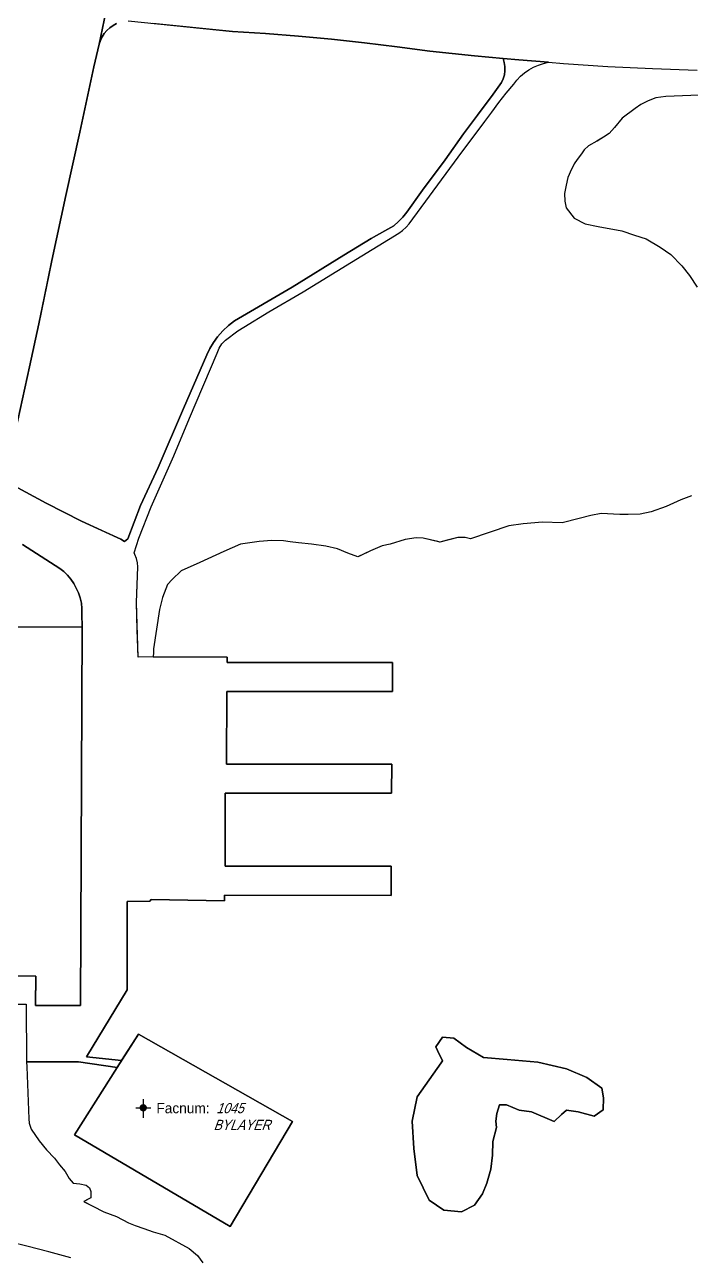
# Model space of a CAD drawing. Header units: inches. Extents: x 1273557 to 1282364, y 239587 to 246310.
# Drawn here: x 1279062 to 1279336, y 241414 to 241921 of the extents above; entities that cross this region are included whole.
import ezdxf
from ezdxf.enums import TextEntityAlignment as Align

# ---------------------------------------------------------------- set-up
doc = ezdxf.new("R2010")
doc.units = ezdxf.units.IN
doc.header["$MEASUREMENT"] = 0
doc.linetypes.add('DASHED2', pattern=[0.375, 0.25, -0.125])
doc.layers.add('BLDG-DATA', color=159, linetype='DASHED2', lineweight=30)
for name, color, linetype in [('BLDG-UW', 231, 'Continuous'), ('GRASS', 3, 'Continuous'), ('PATH', 253, 'Continuous'), ('PRKG-UW', 6, 'Continuous'), ('STREET-UW', 50, 'Continuous'), ('Water_Island', 2, 'Continuous'), ('Water_Source', 133, 'Continuous')]:
    doc.layers.add(name, color=color, linetype=linetype)
doc.styles.add('SS_LITE', font='FRABK.TTF', dxfattribs={"height": 16})

# ---------------------------------------------------------------- blocks, each defined once
blk = doc.blocks.new('*U1')
for p, q in [((-3.08, 0), (3.08, 0)), ((0, 3.55), (0, -4.2))]:
    blk.add_line(p, q)
at = {"const_width": 1.5}
blk.add_lwpolyline([(-0.75, 0, 1), (0.75, 0, 1)], format="xyb", close=True, dxfattribs=at)
at = {"layer": 'BLDG-DATA', "color": 1, "style": 'SS_LITE'}
blk.add_text('Facnum:', height=4.2, dxfattribs=at).set_placement((27.26, -2.25), align=Align.RIGHT)
at = {"layer": 'BLDG-DATA', "color": 7, "style": 'SS_LITE', "oblique": 20, "width": 0.9, "flags": 8}
for tag, p in [('FACNUM', (29.98, -2.25)), ('OBJECT', (28.84, -9.16))]:
    blk.add_attdef(tag, p, '', height=4.2, dxfattribs=at)

msp = doc.modelspace()

# ---------------------------------------------------------------- linework, layer by layer
at = {"layer": 'BLDG-UW'}
for points in [[(1279085.91, 241673.08), (1278955.02, 241673.61), (1278954.94, 241652.82), (1278942.26, 241652.87), (1278926.81, 241652.93), (1278926.57, 241592.43), (1278979.34, 241592.22), (1278979.22, 241562.72), (1278966.32, 241562.77), (1278966.19, 241530.65), (1278966.14, 241518.06), (1278995.43, 241517.94), (1279003.46, 241517.91), (1279003.51, 241529.95), (1279019.84, 241529.88), (1279047.65, 241529.77), (1279066.89, 241529.69), (1279066.84, 241517.65), (1279085.28, 241517.58)], [(1279172.4, 241469.92), (1279109.11, 241505.89), (1279100.36, 241492.15), (1279100.36, 241492.15), (1279082.77, 241464.52), (1279146.81, 241426.86)]]:
    msp.add_lwpolyline(points, close=True, dxfattribs=at)
at = {"layer": 'GRASS'}
msp.add_lwpolyline([(1279051.08, 241734.82), (1279071.22, 241724.03), (1279085.71, 241716.6), (1279100.32, 241709.82), (1279101.88, 241709.25), (1279103.33, 241708.28), (1279104.66, 241709.33), (1279109.98, 241722.99), (1279117.23, 241738.59), (1279127.57, 241762.83), (1279137.19, 241784.99), (1279138.45, 241787.57), (1279139.92, 241790.04), (1279141.58, 241792.38), (1279143.73, 241794.76), (1279146.07, 241796.95), (1279148.59, 241798.93), (1279172.24, 241812.78), (1279193.44, 241825.92), (1279204.77, 241832.69), (1279210.26, 241835.86), (1279213.95, 241837.98), (1279215.96, 241839.66), (1279217.78, 241841.53), (1279219.4, 241843.58), (1279225.81, 241852.57), (1279235.07, 241865.03), (1279242.64, 241875.76), (1279248.35, 241883.45), (1279254.76, 241892.01), (1279258.3, 241896.77), (1279259, 241898.32), (1279259.46, 241899.96), (1279259.68, 241901.65), (1279259.66, 241903.35), (1279259.39, 241905.03), (1279258.89, 241906.66), (1279247.12, 241907.74), (1279228.87, 241909.68), (1279215.41, 241911.52), (1279201.92, 241913.17), (1279188.4, 241914.61), (1279174.86, 241915.85), (1279161.31, 241916.89), (1279147.74, 241917.73), (1279114.98, 241921.1, -0.624659)], format="xyb", dxfattribs=at)
for points in [[(1279100.08, 241920.99), (1279098.64, 241920.22), (1279097.31, 241919.27), (1279096.11, 241918.16), (1279095.07, 241916.91), (1279094.18, 241915.54), (1279093.48, 241914.07), (1279092.97, 241912.52), (1279090.75, 241903.2), (1279084.98, 241876.42), (1279079.23, 241850.41), (1279073.46, 241823.74), (1279068.15, 241797.61), (1279064.28, 241779.95), (1279062.39, 241771.17), (1279058.52, 241753.72)], [(1279336.36, 241727), (1279331.9, 241725.35), (1279325.87, 241722.64), (1279319.75, 241720.48), (1279315.2, 241719.5), (1279310.23, 241719.29), (1279306.81, 241719.38), (1279299.21, 241719.69), (1279294.99, 241718.91), (1279290.22, 241717.71), (1279283.22, 241715.91), (1279275.06, 241716.12), (1279267.21, 241715.55), (1279261.23, 241714.71), (1279245.54, 241709.38), (1279243.34, 241709.88), (1279240.36, 241709.84), (1279235.92, 241708.74), (1279232.88, 241707.99), (1279232.05, 241708.18), (1279226.12, 241709.55), (1279223.15, 241709.74), (1279218.61, 241709.08), (1279212.49, 241707.14), (1279209.27, 241706.45), (1279204.47, 241704.37), (1279200.23, 241702.38), (1279199.27, 241701.93), (1279198.13, 241702.33), (1279195.07, 241703.4), (1279190.92, 241705.16), (1279186.1, 241706.28), (1279180.16, 241707.21), (1279174.88, 241707.67), (1279171.36, 241708.09), (1279168.72, 241708.49), (1279163.87, 241708.62), (1279158.68, 241708.2), (1279151.03, 241707.08), (1279144.23, 241704.16), (1279134.29, 241699.67), (1279126.7, 241696.23), (1279122.97, 241692.68), (1279121.04, 241690.53), (1279118.92, 241685.29), (1279117.79, 241680.35), (1279115.28, 241664.2), (1279115.23, 241662.64), (1279115.2, 241660.83), (1279109.02, 241660.75), (1279108.24, 241683.13), (1279108.84, 241697.79), (1279108.65, 241699.52), (1279108.24, 241701.22), (1279107.62, 241702.86), (1279107.27, 241703.52), (1279109.3, 241709.65), (1279114.27, 241722.43), (1279123.64, 241743.5), (1279130.11, 241758.89), (1279141.4, 241785.65), (1279142.25, 241787.6), (1279143.41, 241789.39), (1279144.85, 241790.97), (1279149.86, 241794.75), (1279152.38, 241796.29), (1279162.59, 241802.65), (1279176.71, 241810.79), (1279196.56, 241822.97), (1279216.08, 241834.94), (1279217.62, 241836.06), (1279219.02, 241837.36), (1279220.26, 241838.8), (1279228.61, 241850.18), (1279240.4, 241866.1), (1279251.37, 241880.72), (1279254.22, 241884.66), (1279257.15, 241888.55), (1279260.16, 241892.36), (1279263.25, 241896.09), (1279264.59, 241897.8), (1279266.1, 241899.37), (1279267.75, 241900.78), (1279269.53, 241902.03), (1279271.43, 241903.09), (1279273.42, 241903.96), (1279275.49, 241904.63), (1279277.6, 241905.1), (1279283.69, 241904.62), (1279302, 241903.44), (1279320.33, 241902.51), (1279338.66, 241901.83)], [(1279343.15, 241891.78), (1279336.08, 241891.41), (1279325.81, 241891.12), (1279321.61, 241890.57), (1279318.49, 241889.32), (1279315.47, 241887.75), (1279313.11, 241886.15), (1279307.82, 241882.21), (1279304.74, 241878.31), (1279302.47, 241875.84), (1279300.11, 241874.35), (1279297.42, 241872.66), (1279294.06, 241870.76), (1279292.26, 241869.15), (1279291.11, 241867.52), (1279289.4, 241865.14), (1279288.14, 241863.41), (1279286.98, 241861.23), (1279285.56, 241857.74), (1279284.82, 241854.67), (1279284.18, 241851.15), (1279284.21, 241848.06), (1279284.8, 241845.29), (1279288.11, 241841.01), (1279292.57, 241838.69), (1279297.95, 241837.67), (1279307.72, 241835.87), (1279312.86, 241834.08), (1279317.68, 241832.63), (1279323.44, 241829.17), (1279327.77, 241826.19), (1279332.4, 241821.44), (1279335.49, 241817.5), (1279338.68, 241812.78)], [(1278955.02, 241673.61), (1279085.91, 241673.08), (1279085.83, 241678.52), (1279085.86, 241680.72), (1279085.65, 241682.92), (1279085.19, 241685.08), (1279084.5, 241687.17), (1279082.56, 241691.03), (1279081.37, 241692.78), (1279080, 241694.4), (1279078.48, 241695.87), (1279076.82, 241697.18), (1279061.4, 241706.96)], [(1279051.21, 241518.18), (1279062.89, 241518.21), (1279063.15, 241494.43), (1279063.17, 241492.37), (1279063.99, 241471.03), (1279064.24, 241469.23), (1279065.06, 241466.78), (1279068.35, 241461.95), (1279071.35, 241458.35), (1279074.57, 241454.84), (1279076.7, 241452.14), (1279078.95, 241449.43), (1279080.64, 241446.52), (1279082.25, 241444.6), (1279085, 241444.31), (1279087.63, 241443.8), (1279089.04, 241442.66), (1279089.55, 241441.22), (1279089.49, 241438.55), (1279086.64, 241437.06), (1279090.28, 241435.24), (1279094.85, 241432.91), (1279100.1, 241430.9), (1279105, 241428.35), (1279107.73, 241427.18), (1279111.34, 241425.98), (1279115.16, 241424.67), (1279119.87, 241423.22), (1279129.92, 241417.81), (1279133.33, 241414.92), (1279135.54, 241411.83)], [(1279081.33, 241413.89), (1279072.28, 241416.42), (1279063.19, 241418.78), (1279056.54, 241420.38)]]:
    msp.add_lwpolyline(points, dxfattribs=at)
msp.add_lwpolyline([(1279300.14, 241479.7), (1279299.45, 241483.66), (1279293.25, 241488.03), (1279284.93, 241491.66), (1279273.17, 241494.33), (1279260.58, 241495.45), (1279250.87, 241496.22), (1279243.88, 241500.35), (1279238.72, 241504.16), (1279234, 241504.55), (1279231.27, 241500.67), (1279232.01, 241499.08), (1279234.01, 241494.82), (1279233.46, 241494.04), (1279223.64, 241480.1), (1279221.54, 241470.16), (1279222.3, 241458.84), (1279223.59, 241447.76), (1279228.59, 241437.64), (1279234.53, 241433.54), (1279241.87, 241432.83), (1279247.2, 241435.58), (1279250.48, 241440.23), (1279252.17, 241444.66), (1279253.89, 241450.4), (1279254.57, 241456.16), (1279254.71, 241461.68), (1279256.18, 241467.43), (1279255.98, 241470.06), (1279256.32, 241473.21), (1279257.47, 241476.86), (1279260.36, 241476.79), (1279265.56, 241474.55), (1279270.54, 241473.89), (1279279.9, 241469.97), (1279282.87, 241472.79), (1279285.02, 241474.57), (1279289.73, 241473.92), (1279296.26, 241472.18), (1279300.01, 241474.71)], close=True, dxfattribs=at)
at = {"layer": 'PATH'}
for points in [[(1279051.21, 241518.18), (1279062.89, 241518.21), (1279063.15, 241494.43), (1279068.99, 241494.42), (1279080.76, 241494.41), (1279084.47, 241494.41), (1279100.36, 241492.15), (1279102.18, 241495), (1279087.71, 241496.49), (1279104.44, 241524.02), (1279104.47, 241560.32), (1279113.76, 241560.49), (1279114.3, 241561.2), (1279144.48, 241560.64), (1279144.48, 241562.9), (1279212.93, 241562.83), (1279212.95, 241574.8), (1279144.73, 241574.87), (1279144.76, 241604.9), (1279213.12, 241604.83), (1279213.13, 241616.7), (1279145.31, 241616.77), (1279145.34, 241646.64), (1279213.51, 241646.57), (1279213.52, 241658.52), (1279145.51, 241658.59), (1279145.51, 241660.71), (1279115.44, 241660.83), (1279109.02, 241660.75), (1279108.63, 241671.94), (1279108.24, 241683.13), (1279108.54, 241690.46), (1279108.84, 241697.79), (1279108.65, 241699.52), (1279108.24, 241701.22), (1279107.62, 241702.86), (1279107.27, 241703.52), (1279109.3, 241709.65), (1279114.27, 241722.43), (1279123.64, 241743.5), (1279130.11, 241758.89), (1279141.4, 241785.65), (1279142.25, 241787.6), (1279143.41, 241789.39), (1279144.85, 241790.97), (1279149.86, 241794.75), (1279152.38, 241796.29), (1279162.59, 241802.65), (1279176.71, 241810.79), (1279196.56, 241822.97), (1279216.08, 241834.94), (1279217.62, 241836.06), (1279219.02, 241837.36), (1279220.26, 241838.8), (1279228.61, 241850.18), (1279240.4, 241866.1), (1279251.37, 241880.72), (1279254.22, 241884.66), (1279257.15, 241888.55), (1279260.16, 241892.36), (1279263.25, 241896.09), (1279264.59, 241897.8), (1279266.1, 241899.37), (1279267.75, 241900.78), (1279269.53, 241902.03), (1279271.43, 241903.09), (1279273.42, 241903.96), (1279275.49, 241904.63), (1279277.6, 241905.1), (1279265.39, 241906.06), (1279258.89, 241906.66), (1279259.39, 241905.03), (1279259.66, 241903.35), (1279259.68, 241901.65), (1279259.46, 241899.96), (1279259, 241898.32), (1279258.3, 241896.77), (1279254.76, 241892.01), (1279248.35, 241883.45), (1279242.64, 241875.76), (1279235.07, 241865.03), (1279225.81, 241852.57), (1279219.4, 241843.58), (1279217.78, 241841.53), (1279215.96, 241839.66), (1279213.95, 241837.98), (1279210.26, 241835.86), (1279204.77, 241832.69), (1279193.44, 241825.92), (1279172.24, 241812.78), (1279148.59, 241798.93), (1279146.07, 241796.95), (1279143.73, 241794.76), (1279141.58, 241792.38), (1279139.92, 241790.04), (1279138.45, 241787.57), (1279137.19, 241784.99), (1279127.57, 241762.83), (1279117.23, 241738.59), (1279109.98, 241722.99), (1279104.66, 241709.33), (1279103.33, 241708.28), (1279101.88, 241709.25), (1279100.32, 241709.82), (1279095.82, 241711.91), (1279085.71, 241716.6), (1279071.22, 241724.03), (1279051.08, 241734.82)], [(1279061.4, 241706.96), (1279076.82, 241697.18), (1279078.48, 241695.87), (1279080, 241694.4), (1279080.69, 241693.59), (1279081.37, 241692.78), (1279082.56, 241691.03), (1279084.5, 241687.17), (1279085.19, 241685.08), (1279085.65, 241682.92), (1279085.86, 241680.72), (1279085.83, 241678.52), (1279085.91, 241673.08), (1279085.28, 241517.58), (1279066.84, 241517.65), (1279066.84, 241518.22), (1279066.89, 241529.69), (1279047.65, 241529.77)]]:
    msp.add_lwpolyline(points, dxfattribs=at)
at = {"layer": 'PRKG-UW'}
msp.add_lwpolyline([(1279058.52, 241753.72), (1279062.39, 241771.17), (1279064.28, 241779.95), (1279068.15, 241797.61), (1279070.43, 241808.84), (1279073.46, 241823.74), (1279079.23, 241850.41), (1279084.98, 241876.42), (1279090.75, 241903.2), (1279092.97, 241912.52), (1279099.85, 241945.61)], dxfattribs=at)
at = {"layer": 'STREET-UW'}
for points in [[(1279099.85, 241945.61), (1279092.97, 241912.52), (1279093.48, 241914.07), (1279094.18, 241915.54), (1279095.07, 241916.91), (1279096.11, 241918.16), (1279097.31, 241919.27), (1279098.64, 241920.22), (1279100.08, 241920.99)], [(1279104.81, 241922.15), (1279147.74, 241917.73), (1279161.31, 241916.89), (1279174.86, 241915.85), (1279188.4, 241914.61), (1279201.92, 241913.17), (1279215.41, 241911.52), (1279228.87, 241909.68), (1279247.12, 241907.74), (1279258.89, 241906.66), (1279265.39, 241906.06), (1279277.6, 241905.1), (1279283.69, 241904.62), (1279302, 241903.44), (1279320.33, 241902.51), (1279338.66, 241901.83)], [(1279081.33, 241413.89), (1279072.28, 241416.42), (1279063.19, 241418.78), (1279056.54, 241420.38)]]:
    msp.add_lwpolyline(points, dxfattribs=at)
at = {"layer": 'Water_Island'}
msp.add_lwpolyline([(1279300.01, 241474.71), (1279296.26, 241472.18), (1279289.73, 241473.92), (1279285.02, 241474.57), (1279282.87, 241472.79), (1279279.9, 241469.97), (1279270.54, 241473.89), (1279265.56, 241474.55), (1279260.36, 241476.79), (1279257.47, 241476.86), (1279256.32, 241473.21), (1279255.98, 241470.06), (1279256.18, 241467.43), (1279254.71, 241461.68), (1279254.57, 241456.16), (1279253.89, 241450.4), (1279252.17, 241444.66), (1279250.48, 241440.23), (1279247.2, 241435.58), (1279241.87, 241432.83), (1279234.53, 241433.54), (1279228.59, 241437.64), (1279223.59, 241447.76), (1279222.3, 241458.84), (1279221.54, 241470.16), (1279223.64, 241480.1), (1279233.46, 241494.04), (1279234.01, 241494.82), (1279232.01, 241499.08), (1279231.27, 241500.67), (1279234, 241504.55), (1279238.72, 241504.16), (1279243.88, 241500.35), (1279250.87, 241496.22), (1279260.58, 241495.45), (1279273.17, 241494.33), (1279284.93, 241491.66), (1279293.25, 241488.03), (1279299.45, 241483.66), (1279300.14, 241479.7)], close=True, dxfattribs=at)
at = {"layer": 'Water_Source'}
for points in [[(1279343.15, 241891.78), (1279336.08, 241891.41), (1279325.81, 241891.12), (1279321.61, 241890.57), (1279318.49, 241889.32), (1279315.47, 241887.75), (1279313.11, 241886.15), (1279307.82, 241882.21), (1279304.74, 241878.31), (1279302.47, 241875.84), (1279302.47, 241875.84), (1279300.11, 241874.35), (1279297.55, 241872.73), (1279297.42, 241872.66), (1279294.06, 241870.76), (1279292.26, 241869.15), (1279291.11, 241867.52), (1279289.4, 241865.14), (1279288.14, 241863.41), (1279288.09, 241863.32), (1279286.98, 241861.23), (1279285.56, 241857.74), (1279284.82, 241854.67), (1279284.18, 241851.15), (1279284.21, 241848.06), (1279284.8, 241845.29), (1279288.11, 241841.01), (1279292.57, 241838.69), (1279297.95, 241837.67), (1279307.72, 241835.87), (1279312.86, 241834.08), (1279317.68, 241832.63), (1279323.44, 241829.17), (1279327.77, 241826.19), (1279332.4, 241821.44), (1279335.49, 241817.5), (1279338.68, 241812.78)], [(1279336.36, 241727), (1279331.9, 241725.35), (1279325.87, 241722.64), (1279319.75, 241720.48), (1279315.2, 241719.5), (1279310.23, 241719.29), (1279306.81, 241719.38), (1279299.21, 241719.69), (1279294.99, 241718.91), (1279290.22, 241717.71), (1279283.22, 241715.91), (1279275.06, 241716.12), (1279267.21, 241715.55), (1279261.23, 241714.71), (1279245.54, 241709.38), (1279243.34, 241709.88), (1279240.36, 241709.84), (1279232.88, 241707.99), (1279226.12, 241709.55), (1279223.15, 241709.74), (1279218.61, 241709.08), (1279212.49, 241707.14), (1279209.27, 241706.45), (1279204.47, 241704.37), (1279199.27, 241701.93), (1279195.07, 241703.4), (1279190.92, 241705.16), (1279186.1, 241706.28), (1279180.16, 241707.21), (1279174.88, 241707.67), (1279171.36, 241708.09), (1279168.72, 241708.49), (1279163.87, 241708.62), (1279158.68, 241708.2), (1279151.03, 241707.08), (1279144.23, 241704.16), (1279134.29, 241699.67), (1279126.7, 241696.23), (1279122.97, 241692.68), (1279121.04, 241690.53), (1279118.92, 241685.29), (1279117.79, 241680.35), (1279115.28, 241664.2), (1279115.23, 241662.64), (1279115.2, 241660.83), (1279145.51, 241660.71), (1279145.51, 241658.59), (1279213.52, 241658.52), (1279213.51, 241646.57), (1279145.34, 241646.64), (1279145.31, 241616.77), (1279213.13, 241616.7), (1279213.12, 241604.83), (1279144.76, 241604.9), (1279144.73, 241574.87), (1279212.95, 241574.8), (1279212.93, 241562.83), (1279144.48, 241562.9), (1279144.48, 241560.64), (1279114.3, 241561.2), (1279113.76, 241560.49), (1279104.47, 241560.32), (1279104.44, 241524.02), (1279087.71, 241496.49), (1279102.18, 241495), (1279109.11, 241505.89), (1279172.4, 241469.92), (1279146.81, 241426.86), (1279082.77, 241464.52), (1279100.36, 241492.15), (1279084.47, 241494.41), (1279080.76, 241494.41), (1279068.99, 241494.42), (1279063.15, 241494.43), (1279063.17, 241492.37), (1279063.99, 241471.03), (1279064.24, 241469.23), (1279065.06, 241466.78), (1279068.35, 241461.95), (1279071.35, 241458.35), (1279074.57, 241454.84), (1279076.7, 241452.14), (1279078.95, 241449.43), (1279080.64, 241446.52), (1279082.25, 241444.6), (1279085, 241444.31), (1279087.63, 241443.8), (1279089.04, 241442.66), (1279089.55, 241441.22), (1279089.5, 241439.01), (1279089.49, 241438.55), (1279087.92, 241437.73), (1279086.91, 241437.2), (1279086.64, 241437.06), (1279086.79, 241436.98), (1279090.28, 241435.24), (1279094.85, 241432.91), (1279100.1, 241430.9), (1279105, 241428.35), (1279107.73, 241427.18), (1279111.34, 241425.98), (1279115.16, 241424.67), (1279119.87, 241423.22), (1279129.92, 241417.81), (1279133.33, 241414.92), (1279135.54, 241411.83)]]:
    msp.add_lwpolyline(points, dxfattribs=at)

# ---------------------------------------------------------------- block references
at = {"layer": 'BLDG-DATA'}
ref = msp.add_blockref('*U1', (1279111.06, 241475.6), dxfattribs=at)
ref.add_attrib('FACNUM', '1045', (1279141.04, 241473.36), dxfattribs={"color": 7, "height": 4.2, "style": 'SS_LITE', "oblique": 20, "width": 0.9})
ref.add_attrib('OBJECT', 'BYLAYER', (1279139.9, 241466.45), dxfattribs={"color": 7, "height": 4.2, "style": 'SS_LITE', "oblique": 20, "width": 0.9})

doc.saveas('drawing.dxf')
